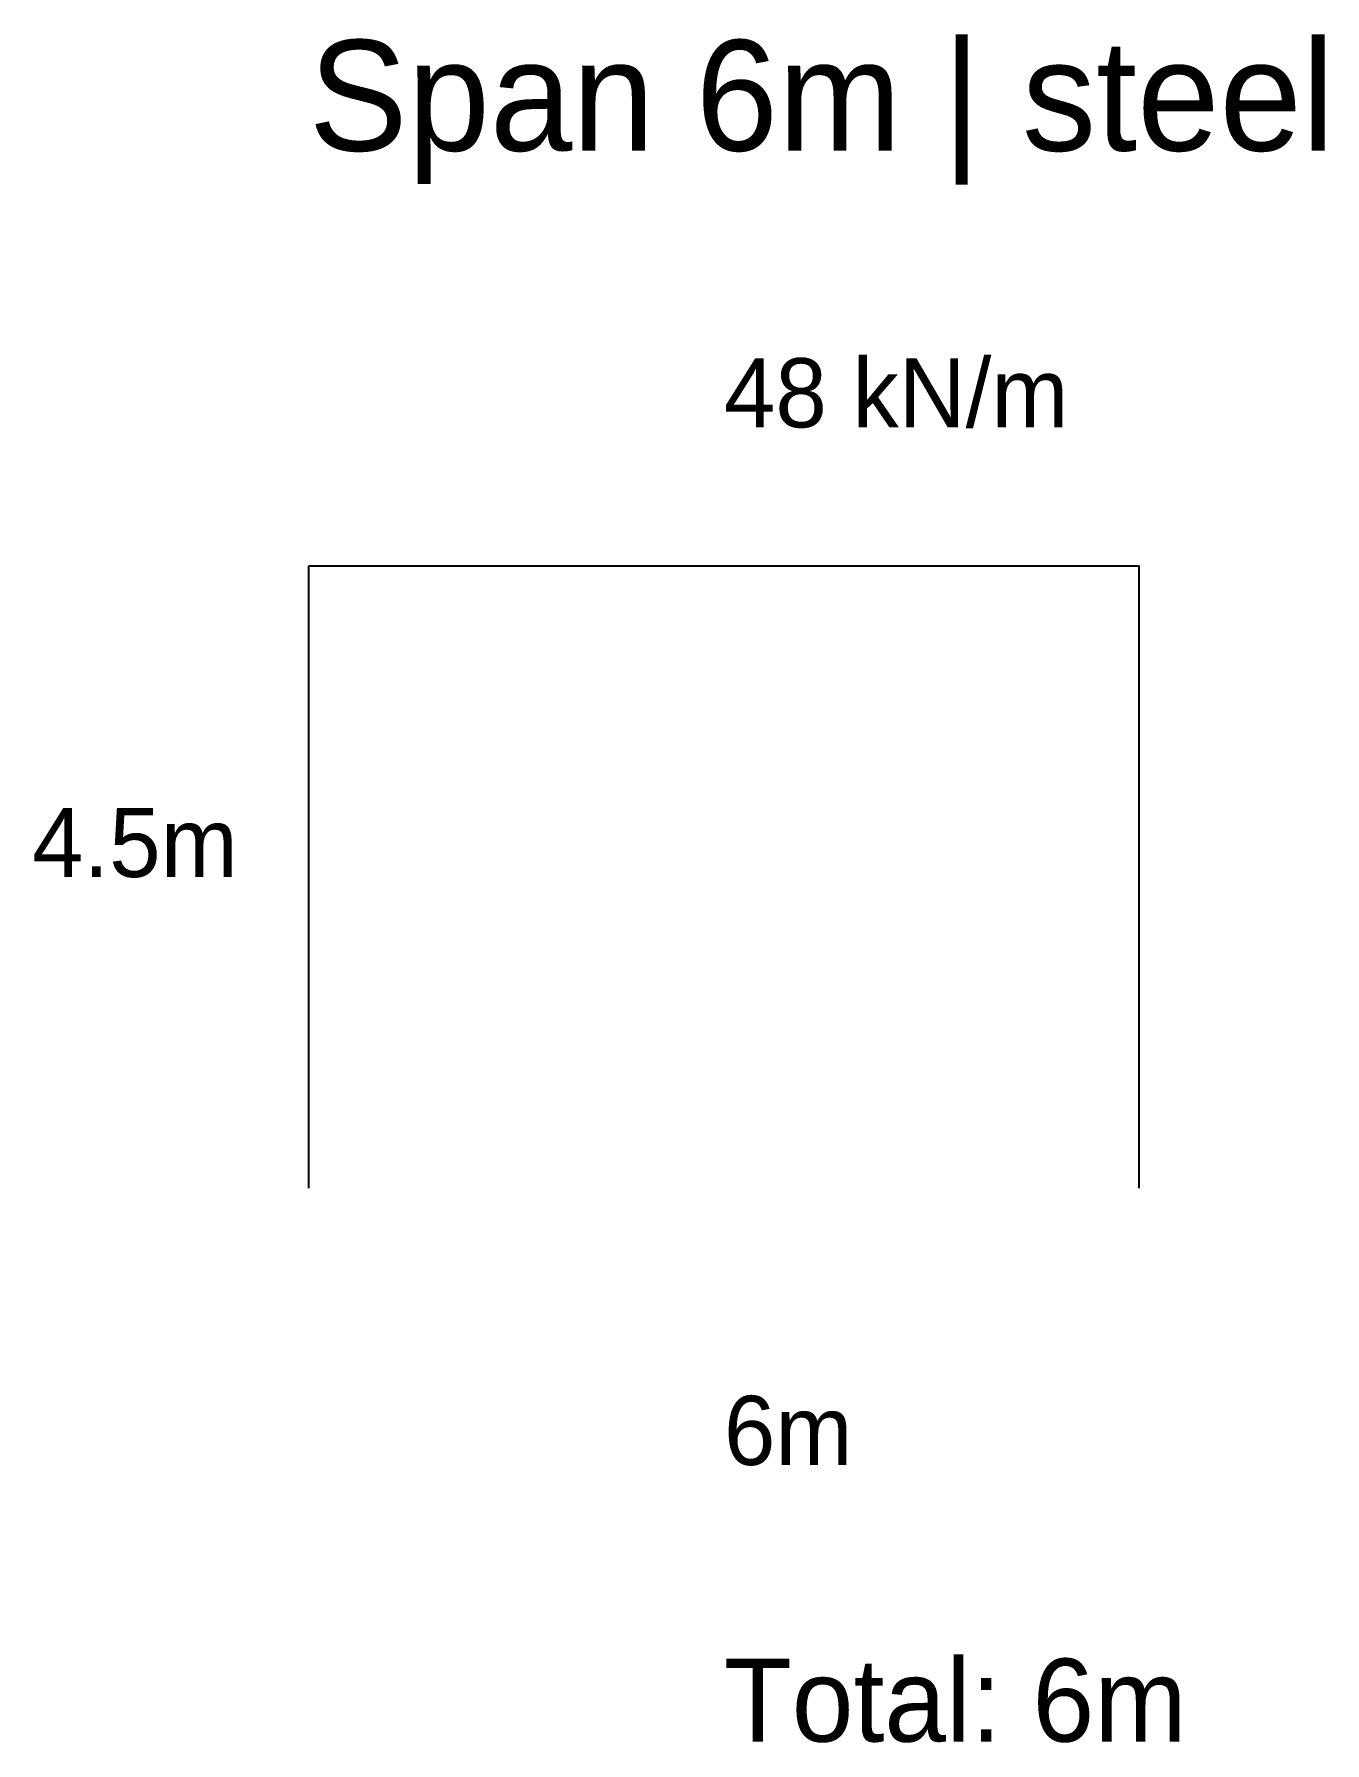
# Model space of a CAD drawing. Extents: x -2 to 7.3, y -4 to 8.3.
import ezdxf

# ---------------------------------------------------------------- set-up
doc = ezdxf.new("R2010")
doc.units = 0
for name, color, linetype in [('DIM', 5, 'CONTINUOUS'), ('LOAD', 1, 'CONTINUOUS'), ('STRUCT', 7, 'CONTINUOUS')]:
    doc.layers.add(name, color=color, linetype=linetype)

msp = doc.modelspace()

# ---------------------------------------------------------------- linework, layer by layer
at = {"layer": 'STRUCT'}
for p, q in [((0, 0), (0, 4.5)), ((0, 4.5), (6, 4.5)), ((6, 0), (6, 4.5))]:
    msp.add_line(p, q, dxfattribs=at)

# ---------------------------------------------------------------- texts
at = {"layer": 'DIM'}
for s, height, p in [('4.5m', 0.5, (-2, 2.25)), ('6m', 0.5, (3, -2)), ('Total: 6m', 0.6, (3, -4))]:
    msp.add_text(s, height=height, dxfattribs=at).set_placement(p)
at = {"layer": 'LOAD'}
msp.add_text('48 kN/m', height=0.5, dxfattribs=at).set_placement((3, 5.5))
at = {"layer": 'TEXT'}
msp.add_text('Span 6m | steel', height=0.8, dxfattribs=at).set_placement((0, 7.5))

doc.saveas('drawing.dxf')
